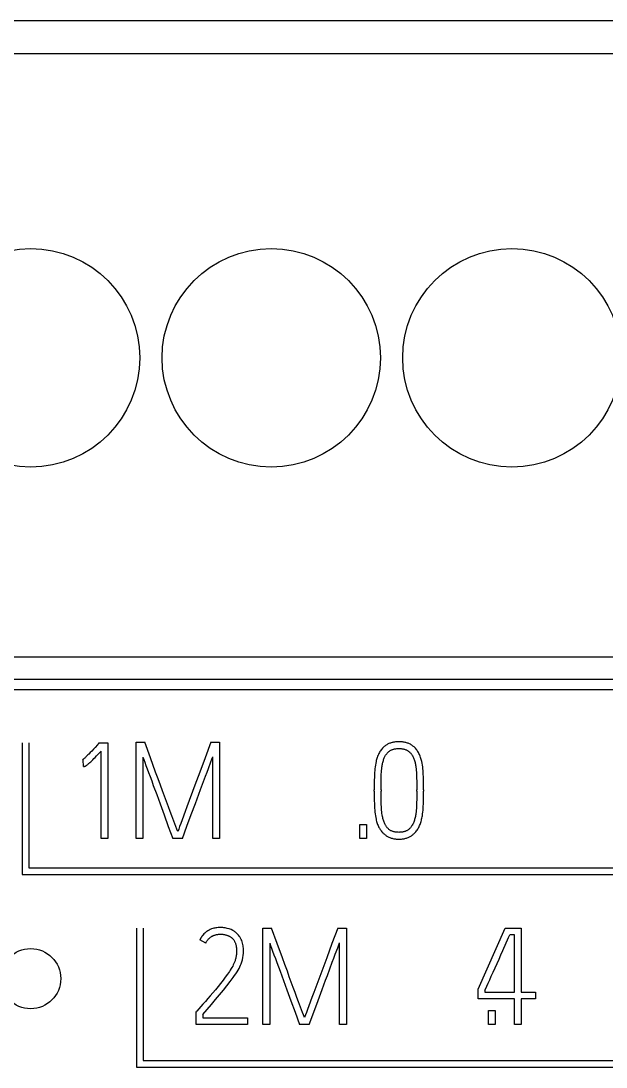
# Model space of a CAD drawing. Extents: x 867151 to 1787449, y -2071112 to -1028603.
# Drawn here: x 871228.78 to 871238.51, y -1032640.6 to -1032623.21 of the extents above; entities that cross this region are included whole.
import ezdxf

# ---------------------------------------------------------------- set-up
doc = ezdxf.new("R2010")
doc.units = 0
doc.header["$LTSCALE"] = 4
doc.header["$MEASUREMENT"] = 0
doc.layers.get('0').update_dxf_attribs({"linetype": 'CONTINUOUS'})
doc.layers.add('20000_FRONT_O', color=7, linetype='CONTINUOUS')

# ---------------------------------------------------------------- blocks, each defined once
blk = doc.blocks.new('A$C36C17930')
at = {"layer": '20000_FRONT_O', "color": 7, "linetype": 'Continuous'}
for p, q in [((38.001, 84.22), (9.001, 84.22)), ((9.291, 83.68), (37.711, 83.68)), ((9.291, 73.648), (37.711, 73.648)), ((9.291, 73.281), (37.711, 73.281)), ((37.001, 73.1), (8.001, 73.1)), ((15.362, 72.221), (15.362, 70.03)), ((15.472, 72.221), (15.472, 70.14)), ((16.613, 72.189), (16.573, 72.144)), ((16.627, 72.204), (16.613, 72.189)), ((16.627, 72.204), (16.642, 72.222)), ((16.642, 72.222), (16.782, 72.222)), ((16.782, 72.222), (16.782, 70.628)), ((17.255, 70.63), (17.255, 72.23)), ((17.255, 72.23), (17.397, 72.23)), ((17.491, 71.973), (17.397, 72.23)), ((18.498, 72.23), (18.403, 71.973)), ((18.498, 72.23), (18.642, 72.23)), ((18.642, 72.23), (18.642, 70.63)), ((21.401, 72.175), (21.391, 72.167)), ((21.412, 72.182), (21.401, 72.175)), ((21.423, 72.189), (21.412, 72.182)), ((21.434, 72.196), (21.423, 72.189)), ((21.446, 72.202), (21.434, 72.196)), ((21.458, 72.208), (21.446, 72.202)), ((21.47, 72.213), (21.458, 72.208)), ((21.483, 72.217), (21.47, 72.213)), ((21.495, 72.222), (21.483, 72.217)), ((21.508, 72.225), (21.495, 72.222)), ((21.521, 72.228), (21.508, 72.225)), ((21.535, 72.231), (21.521, 72.228)), ((21.55, 72.234), (21.535, 72.231)), ((21.565, 72.236), (21.55, 72.234)), ((21.579, 72.237), (21.565, 72.236)), ((21.594, 72.238), (21.579, 72.237)), ((21.608, 72.239), (21.594, 72.238)), ((21.623, 72.239), (21.608, 72.239)), ((21.638, 72.239), (21.623, 72.239)), ((21.653, 72.238), (21.638, 72.239)), ((21.667, 72.237), (21.653, 72.238)), ((21.682, 72.236), (21.667, 72.237)), ((21.696, 72.234), (21.682, 72.236)), ((21.711, 72.231), (21.696, 72.234)), ((21.725, 72.228), (21.711, 72.231)), ((21.738, 72.225), (21.725, 72.228)), ((21.751, 72.222), (21.738, 72.225)), ((21.764, 72.217), (21.751, 72.222)), ((21.776, 72.213), (21.764, 72.217)), ((21.789, 72.208), (21.776, 72.213)), ((21.801, 72.202), (21.789, 72.208)), ((21.813, 72.196), (21.801, 72.202)), ((21.824, 72.189), (21.813, 72.196)), ((21.835, 72.182), (21.824, 72.189)), ((21.845, 72.175), (21.835, 72.182)), ((21.856, 72.167), (21.845, 72.175)), ((16.432, 71.996), (16.421, 71.986)), ((16.442, 72.007), (16.432, 71.996)), ((16.454, 72.019), (16.442, 72.007)), ((16.466, 72.031), (16.454, 72.019)), ((16.491, 72.057), (16.466, 72.031)), ((16.517, 72.084), (16.491, 72.057)), ((16.545, 72.114), (16.517, 72.084)), ((16.573, 72.144), (16.545, 72.114)), ((16.571, 71.978), (16.594, 72.002)), ((16.594, 72.002), (16.617, 72.026)), ((16.617, 72.026), (16.671, 72.084)), ((16.671, 70.628), (16.671, 72.084)), ((21.269, 71.996), (21.263, 71.979)), ((21.276, 72.013), (21.269, 71.996)), ((21.283, 72.029), (21.276, 72.013)), ((21.29, 72.044), (21.283, 72.029)), ((21.299, 72.06), (21.29, 72.044)), ((21.308, 72.074), (21.299, 72.06)), ((21.317, 72.089), (21.308, 72.074)), ((21.327, 72.103), (21.317, 72.089)), ((21.338, 72.116), (21.327, 72.103)), ((21.349, 72.129), (21.338, 72.116)), ((21.361, 72.142), (21.349, 72.129)), ((21.371, 72.151), (21.361, 72.142)), ((21.38, 72.159), (21.371, 72.151)), ((21.391, 72.167), (21.38, 72.159)), ((21.385, 71.982), (21.391, 71.995)), ((21.391, 71.995), (21.397, 72.004)), ((21.397, 72.004), (21.402, 72.013)), ((21.402, 72.013), (21.408, 72.022)), ((21.408, 72.022), (21.414, 72.03)), ((21.414, 72.03), (21.42, 72.038)), ((21.42, 72.038), (21.427, 72.046)), ((21.427, 72.046), (21.434, 72.054)), ((21.434, 72.054), (21.441, 72.062)), ((21.441, 72.062), (21.448, 72.069)), ((21.448, 72.069), (21.456, 72.075)), ((21.456, 72.075), (21.464, 72.081)), ((21.464, 72.081), (21.472, 72.087)), ((21.472, 72.087), (21.48, 72.093)), ((21.48, 72.093), (21.489, 72.097)), ((21.489, 72.097), (21.497, 72.102)), ((21.497, 72.102), (21.506, 72.105)), ((21.506, 72.105), (21.514, 72.109)), ((21.514, 72.109), (21.523, 72.112)), ((21.523, 72.112), (21.532, 72.115)), ((21.532, 72.115), (21.541, 72.117)), ((21.541, 72.117), (21.55, 72.119)), ((21.55, 72.119), (21.562, 72.121)), ((21.562, 72.121), (21.574, 72.123)), ((21.574, 72.123), (21.586, 72.124)), ((21.586, 72.124), (21.599, 72.125)), ((21.599, 72.125), (21.611, 72.126)), ((21.611, 72.126), (21.623, 72.126)), ((21.623, 72.126), (21.635, 72.126)), ((21.635, 72.126), (21.648, 72.125)), ((21.648, 72.125), (21.66, 72.124)), ((21.66, 72.124), (21.672, 72.123)), ((21.672, 72.123), (21.684, 72.121)), ((21.684, 72.121), (21.696, 72.119)), ((21.696, 72.119), (21.706, 72.116)), ((21.706, 72.116), (21.717, 72.114)), ((21.717, 72.114), (21.727, 72.11)), ((21.727, 72.11), (21.737, 72.106)), ((21.737, 72.106), (21.747, 72.102)), ((21.747, 72.102), (21.756, 72.097)), ((21.756, 72.097), (21.764, 72.093)), ((21.764, 72.093), (21.771, 72.089)), ((21.771, 72.089), (21.779, 72.084)), ((21.779, 72.084), (21.786, 72.079)), ((21.786, 72.079), (21.792, 72.073)), ((21.792, 72.073), (21.799, 72.068)), ((21.799, 72.068), (21.805, 72.062)), ((21.805, 72.062), (21.812, 72.054)), ((21.812, 72.054), (21.819, 72.046)), ((21.819, 72.046), (21.825, 72.038)), ((21.825, 72.038), (21.831, 72.03)), ((21.831, 72.03), (21.839, 72.019)), ((21.839, 72.019), (21.847, 72.007)), ((21.847, 72.007), (21.853, 71.995)), ((21.853, 71.995), (21.86, 71.982)), ((21.866, 72.159), (21.856, 72.167)), ((21.876, 72.151), (21.866, 72.159)), ((21.885, 72.142), (21.876, 72.151)), ((21.897, 72.129), (21.885, 72.142)), ((21.908, 72.116), (21.897, 72.129)), ((21.919, 72.103), (21.908, 72.116)), ((21.929, 72.089), (21.919, 72.103)), ((21.939, 72.074), (21.929, 72.089)), ((21.948, 72.06), (21.939, 72.074)), ((21.956, 72.044), (21.948, 72.06)), ((21.964, 72.029), (21.956, 72.044)), ((21.97, 72.013), (21.964, 72.029)), ((21.977, 71.996), (21.97, 72.013)), ((21.983, 71.979), (21.977, 71.996)), ((16.374, 71.94), (16.361, 71.935)), ((16.365, 71.938), (16.361, 71.935)), ((16.37, 71.942), (16.365, 71.938)), ((16.377, 71.947), (16.37, 71.942)), ((16.38, 71.827), (16.374, 71.94)), ((16.383, 71.953), (16.377, 71.947)), ((16.38, 71.827), (16.384, 71.827)), ((16.4, 71.967), (16.383, 71.953)), ((16.384, 71.827), (16.387, 71.827)), ((16.387, 71.827), (16.391, 71.828)), ((16.391, 71.828), (16.395, 71.828)), ((16.395, 71.828), (16.399, 71.83)), ((16.399, 71.83), (16.404, 71.831)), ((16.411, 71.977), (16.4, 71.967)), ((16.404, 71.831), (16.408, 71.832)), ((16.408, 71.832), (16.412, 71.834)), ((16.421, 71.986), (16.411, 71.977)), ((16.412, 71.834), (16.415, 71.836)), ((16.415, 71.836), (16.42, 71.839)), ((16.42, 71.839), (16.425, 71.843)), ((16.425, 71.843), (16.43, 71.846)), ((16.43, 71.846), (16.437, 71.851)), ((16.437, 71.851), (16.443, 71.856)), ((16.443, 71.856), (16.449, 71.861)), ((16.449, 71.861), (16.457, 71.867)), ((16.457, 71.867), (16.465, 71.874)), ((16.465, 71.874), (16.472, 71.881)), ((16.472, 71.881), (16.486, 71.894)), ((16.486, 71.894), (16.5, 71.907)), ((16.5, 71.907), (16.516, 71.923)), ((16.516, 71.923), (16.532, 71.939)), ((16.532, 71.939), (16.552, 71.958)), ((16.552, 71.958), (16.571, 71.978)), ((17.368, 71.982), (17.368, 70.63)), ((17.368, 71.982), (17.381, 71.944)), ((17.381, 71.944), (17.398, 71.899)), ((17.398, 71.899), (17.417, 71.846)), ((17.417, 71.846), (17.438, 71.788)), ((17.579, 71.734), (17.491, 71.973)), ((18.403, 71.973), (18.314, 71.734)), ((18.456, 71.795), (18.499, 71.905)), ((18.499, 71.905), (18.515, 71.95)), ((18.515, 71.95), (18.529, 71.986)), ((18.529, 70.63), (18.529, 71.986)), ((21.232, 71.851), (21.227, 71.821)), ((21.237, 71.88), (21.232, 71.851)), ((21.243, 71.908), (21.237, 71.88)), ((21.247, 71.926), (21.243, 71.908)), ((21.252, 71.944), (21.247, 71.926)), ((21.258, 71.962), (21.252, 71.944)), ((21.263, 71.979), (21.258, 71.962)), ((21.34, 71.813), (21.343, 71.83)), ((21.343, 71.83), (21.345, 71.847)), ((21.345, 71.847), (21.348, 71.864)), ((21.348, 71.864), (21.352, 71.88)), ((21.352, 71.88), (21.355, 71.896)), ((21.355, 71.896), (21.359, 71.912)), ((21.359, 71.912), (21.364, 71.926)), ((21.364, 71.926), (21.368, 71.941)), ((21.368, 71.941), (21.374, 71.955)), ((21.374, 71.955), (21.379, 71.969)), ((21.379, 71.969), (21.385, 71.982)), ((21.86, 71.982), (21.866, 71.969)), ((21.866, 71.969), (21.872, 71.955)), ((21.872, 71.955), (21.877, 71.941)), ((21.877, 71.941), (21.882, 71.926)), ((21.882, 71.926), (21.886, 71.912)), ((21.886, 71.912), (21.891, 71.896)), ((21.891, 71.896), (21.894, 71.88)), ((21.894, 71.88), (21.898, 71.864)), ((21.898, 71.864), (21.901, 71.847)), ((21.901, 71.847), (21.904, 71.83)), ((21.904, 71.83), (21.906, 71.813)), ((21.989, 71.962), (21.983, 71.979)), ((21.994, 71.944), (21.989, 71.962)), ((21.999, 71.926), (21.994, 71.944)), ((22.003, 71.908), (21.999, 71.926)), ((22.009, 71.88), (22.003, 71.908)), ((22.014, 71.851), (22.009, 71.88)), ((22.018, 71.821), (22.014, 71.851)), ((17.438, 71.788), (17.462, 71.725)), ((17.462, 71.725), (17.487, 71.658)), ((17.487, 71.658), (17.513, 71.587)), ((17.62, 71.624), (17.579, 71.734)), ((18.314, 71.734), (18.231, 71.514)), ((18.326, 71.444), (18.408, 71.665)), ((18.408, 71.665), (18.433, 71.732)), ((18.433, 71.732), (18.456, 71.795)), ((21.215, 71.659), (21.214, 71.589)), ((21.216, 71.693), (21.215, 71.659)), ((21.218, 71.726), (21.216, 71.693)), ((21.22, 71.758), (21.218, 71.726)), ((21.223, 71.79), (21.22, 71.758)), ((21.227, 71.821), (21.223, 71.79)), ((21.328, 71.64), (21.329, 71.67)), ((21.329, 71.67), (21.33, 71.701)), ((21.33, 71.701), (21.332, 71.73)), ((21.332, 71.73), (21.334, 71.758)), ((21.334, 71.758), (21.337, 71.786)), ((21.337, 71.786), (21.34, 71.813)), ((21.906, 71.813), (21.909, 71.786)), ((21.909, 71.786), (21.912, 71.758)), ((21.912, 71.758), (21.914, 71.73)), ((21.914, 71.73), (21.916, 71.701)), ((21.916, 71.701), (21.917, 71.67)), ((21.917, 71.67), (21.918, 71.64)), ((22.021, 71.79), (22.018, 71.821)), ((22.024, 71.758), (22.021, 71.79)), ((22.027, 71.726), (22.024, 71.758)), ((22.028, 71.693), (22.027, 71.726)), ((22.029, 71.659), (22.028, 71.693)), ((22.031, 71.589), (22.029, 71.659)), ((17.513, 71.587), (17.54, 71.513)), ((17.54, 71.513), (17.596, 71.36)), ((17.661, 71.514), (17.62, 71.624)), ((17.693, 71.422), (17.661, 71.514)), ((18.231, 71.514), (18.1, 71.159)), ((21.214, 71.589), (21.213, 71.516)), ((21.213, 71.516), (21.213, 71.44)), ((21.326, 71.51), (21.327, 71.576)), ((21.326, 71.44), (21.326, 71.51)), ((21.327, 71.576), (21.328, 71.64)), ((21.918, 71.64), (21.92, 71.576)), ((21.92, 71.576), (21.92, 71.51)), ((21.92, 71.51), (21.921, 71.44)), ((22.031, 71.516), (22.031, 71.589)), ((22.032, 71.44), (22.031, 71.516)), ((17.596, 71.36), (17.624, 71.283)), ((17.726, 71.333), (17.693, 71.422)), ((17.759, 71.244), (17.726, 71.333)), ((18.268, 71.289), (18.297, 71.366)), ((18.297, 71.366), (18.326, 71.444)), ((21.213, 71.416), (21.213, 71.44)), ((21.213, 71.416), (21.213, 71.341)), ((21.213, 71.341), (21.214, 71.268)), ((21.326, 71.44), (21.326, 71.416)), ((21.326, 71.349), (21.326, 71.416)), ((21.327, 71.284), (21.326, 71.349)), ((21.921, 71.416), (21.92, 71.349)), ((21.92, 71.349), (21.92, 71.284)), ((21.921, 71.416), (21.921, 71.44)), ((22.031, 71.341), (22.032, 71.416)), ((22.031, 71.268), (22.031, 71.341)), ((22.032, 71.44), (22.032, 71.416)), ((17.624, 71.283), (17.652, 71.207)), ((17.652, 71.207), (17.719, 71.024)), ((17.79, 71.159), (17.759, 71.244)), ((17.82, 71.079), (17.79, 71.159)), ((18.1, 71.159), (18.07, 71.079)), ((18.172, 71.028), (18.24, 71.212)), ((18.24, 71.212), (18.268, 71.289)), ((21.214, 71.268), (21.215, 71.198)), ((21.215, 71.198), (21.216, 71.165)), ((21.216, 71.165), (21.218, 71.132)), ((21.218, 71.132), (21.22, 71.1)), ((21.328, 71.221), (21.327, 71.284)), ((21.329, 71.19), (21.328, 71.221)), ((21.331, 71.16), (21.329, 71.19)), ((21.332, 71.131), (21.331, 71.16)), ((21.335, 71.102), (21.332, 71.131)), ((21.914, 71.131), (21.911, 71.102)), ((21.916, 71.16), (21.914, 71.131)), ((21.917, 71.19), (21.916, 71.16)), ((21.918, 71.221), (21.917, 71.19)), ((21.92, 71.284), (21.918, 71.221)), ((22.024, 71.1), (22.026, 71.132)), ((22.026, 71.132), (22.028, 71.165)), ((22.028, 71.165), (22.029, 71.198)), ((22.029, 71.198), (22.031, 71.268)), ((17.719, 71.024), (17.789, 70.832)), ((17.847, 71.005), (17.82, 71.079)), ((17.914, 70.828), (17.847, 71.005)), ((18.07, 71.079), (18.018, 70.938)), ((18.1, 70.834), (18.172, 71.028)), ((21.22, 71.1), (21.223, 71.068)), ((21.223, 71.068), (21.227, 71.038)), ((21.227, 71.038), (21.232, 71.008)), ((21.232, 71.008), (21.237, 70.979)), ((21.237, 70.979), (21.243, 70.95)), ((21.338, 71.075), (21.335, 71.102)), ((21.341, 71.048), (21.338, 71.075)), ((21.345, 71.022), (21.341, 71.048)), ((21.35, 70.996), (21.345, 71.022)), ((21.354, 70.98), (21.35, 70.996)), ((21.357, 70.964), (21.354, 70.98)), ((21.362, 70.948), (21.357, 70.964)), ((21.889, 70.964), (21.884, 70.948)), ((21.893, 70.98), (21.889, 70.964)), ((21.896, 70.996), (21.893, 70.98)), ((21.899, 71.013), (21.896, 70.996)), ((21.902, 71.03), (21.899, 71.013)), ((21.905, 71.048), (21.902, 71.03)), ((21.909, 71.075), (21.905, 71.048)), ((21.911, 71.102), (21.909, 71.075)), ((22.001, 70.95), (22.005, 70.969)), ((22.005, 70.969), (22.009, 70.988)), ((22.009, 70.988), (22.013, 71.008)), ((22.013, 71.008), (22.017, 71.038)), ((22.017, 71.038), (22.021, 71.068)), ((22.021, 71.068), (22.024, 71.1)), ((17.789, 70.832), (17.863, 70.63)), ((17.929, 70.787), (17.914, 70.828)), ((17.941, 70.759), (17.929, 70.787)), ((17.962, 70.787), (17.952, 70.759)), ((17.977, 70.828), (17.962, 70.787)), ((17.996, 70.879), (17.977, 70.828)), ((18.018, 70.938), (17.996, 70.879)), ((18.025, 70.63), (18.1, 70.834)), ((20.971, 70.63), (20.971, 70.863)), ((20.971, 70.863), (21.084, 70.863)), ((21.084, 70.863), (21.084, 70.63)), ((21.243, 70.95), (21.247, 70.932)), ((21.247, 70.932), (21.252, 70.914)), ((21.252, 70.914), (21.258, 70.896)), ((21.258, 70.896), (21.263, 70.879)), ((21.263, 70.879), (21.269, 70.862)), ((21.269, 70.862), (21.276, 70.846)), ((21.276, 70.846), (21.283, 70.83)), ((21.283, 70.83), (21.291, 70.814)), ((21.291, 70.814), (21.299, 70.799)), ((21.299, 70.799), (21.306, 70.788)), ((21.306, 70.788), (21.313, 70.777)), ((21.366, 70.933), (21.362, 70.948)), ((21.371, 70.918), (21.366, 70.933)), ((21.376, 70.903), (21.371, 70.918)), ((21.381, 70.89), (21.376, 70.903)), ((21.387, 70.876), (21.381, 70.89)), ((21.394, 70.863), (21.387, 70.876)), ((21.399, 70.853), (21.394, 70.863)), ((21.404, 70.844), (21.399, 70.853)), ((21.41, 70.835), (21.404, 70.844)), ((21.416, 70.826), (21.41, 70.835)), ((21.423, 70.818), (21.416, 70.826)), ((21.429, 70.81), (21.423, 70.818)), ((21.436, 70.802), (21.429, 70.81)), ((21.443, 70.795), (21.436, 70.802)), ((21.451, 70.788), (21.443, 70.795)), ((21.458, 70.782), (21.451, 70.788)), ((21.466, 70.776), (21.458, 70.782)), ((21.786, 70.782), (21.778, 70.776)), ((21.794, 70.788), (21.786, 70.782)), ((21.801, 70.795), (21.794, 70.788)), ((21.808, 70.802), (21.801, 70.795)), ((21.815, 70.81), (21.808, 70.802)), ((21.822, 70.818), (21.815, 70.81)), ((21.828, 70.826), (21.822, 70.818)), ((21.834, 70.835), (21.828, 70.826)), ((21.84, 70.844), (21.834, 70.835)), ((21.846, 70.853), (21.84, 70.844)), ((21.851, 70.863), (21.846, 70.853)), ((21.858, 70.876), (21.851, 70.863)), ((21.864, 70.89), (21.858, 70.876)), ((21.87, 70.903), (21.864, 70.89)), ((21.875, 70.918), (21.87, 70.903)), ((21.88, 70.933), (21.875, 70.918)), ((21.884, 70.948), (21.88, 70.933)), ((21.925, 70.77), (21.935, 70.784)), ((21.935, 70.784), (21.944, 70.799)), ((21.944, 70.799), (21.952, 70.814)), ((21.952, 70.814), (21.96, 70.83)), ((21.96, 70.83), (21.967, 70.846)), ((21.967, 70.846), (21.974, 70.862)), ((21.974, 70.862), (21.98, 70.879)), ((21.98, 70.879), (21.986, 70.896)), ((21.986, 70.896), (21.992, 70.914)), ((21.992, 70.914), (21.997, 70.932)), ((21.997, 70.932), (22.001, 70.95)), ((16.782, 70.628), (16.671, 70.628)), ((17.368, 70.63), (17.255, 70.63)), ((18.025, 70.63), (17.863, 70.63)), ((17.947, 70.744), (17.941, 70.759)), ((17.952, 70.759), (17.947, 70.744)), ((18.642, 70.63), (18.529, 70.63)), ((21.084, 70.63), (20.971, 70.63)), ((21.313, 70.777), (21.32, 70.766)), ((21.32, 70.766), (21.328, 70.756)), ((21.328, 70.756), (21.339, 70.742)), ((21.339, 70.742), (21.351, 70.729)), ((21.351, 70.729), (21.364, 70.717)), ((21.364, 70.717), (21.373, 70.708)), ((21.373, 70.708), (21.383, 70.7)), ((21.383, 70.7), (21.392, 70.691)), ((21.392, 70.691), (21.403, 70.684)), ((21.403, 70.684), (21.413, 70.676)), ((21.413, 70.676), (21.424, 70.669)), ((21.424, 70.669), (21.435, 70.663)), ((21.435, 70.663), (21.447, 70.657)), ((21.447, 70.657), (21.458, 70.651)), ((21.458, 70.651), (21.471, 70.646)), ((21.474, 70.77), (21.466, 70.776)), ((21.471, 70.646), (21.483, 70.641)), ((21.482, 70.765), (21.474, 70.77)), ((21.491, 70.76), (21.482, 70.765)), ((21.483, 70.641), (21.496, 70.637)), ((21.501, 70.755), (21.491, 70.76)), ((21.496, 70.637), (21.508, 70.633)), ((21.51, 70.751), (21.501, 70.755)), ((21.508, 70.633), (21.521, 70.63)), ((21.52, 70.748), (21.51, 70.751)), ((21.53, 70.744), (21.52, 70.748)), ((21.521, 70.63), (21.536, 70.627)), ((21.541, 70.742), (21.53, 70.744)), ((21.536, 70.627), (21.55, 70.625)), ((21.551, 70.739), (21.541, 70.742)), ((21.55, 70.625), (21.565, 70.623)), ((21.563, 70.737), (21.551, 70.739)), ((21.575, 70.735), (21.563, 70.737)), ((21.565, 70.623), (21.579, 70.621)), ((21.587, 70.734), (21.575, 70.735)), ((21.579, 70.621), (21.594, 70.62)), ((21.599, 70.733), (21.587, 70.734)), ((21.594, 70.62), (21.609, 70.619)), ((21.611, 70.733), (21.599, 70.733)), ((21.609, 70.619), (21.623, 70.619)), ((21.623, 70.732), (21.611, 70.733)), ((21.635, 70.733), (21.623, 70.732)), ((21.623, 70.619), (21.638, 70.619)), ((21.647, 70.733), (21.635, 70.733)), ((21.638, 70.619), (21.652, 70.62)), ((21.659, 70.734), (21.647, 70.733)), ((21.652, 70.62), (21.667, 70.621)), ((21.671, 70.735), (21.659, 70.734)), ((21.667, 70.621), (21.681, 70.623)), ((21.682, 70.737), (21.671, 70.735)), ((21.681, 70.623), (21.695, 70.625)), ((21.694, 70.739), (21.682, 70.737)), ((21.704, 70.742), (21.694, 70.739)), ((21.695, 70.625), (21.71, 70.627)), ((21.715, 70.745), (21.704, 70.742)), ((21.71, 70.627), (21.724, 70.63)), ((21.725, 70.748), (21.715, 70.745)), ((21.724, 70.63), (21.737, 70.633)), ((21.734, 70.751), (21.725, 70.748)), ((21.744, 70.755), (21.734, 70.751)), ((21.737, 70.633), (21.749, 70.637)), ((21.753, 70.76), (21.744, 70.755)), ((21.749, 70.637), (21.762, 70.641)), ((21.762, 70.765), (21.753, 70.76)), ((21.77, 70.77), (21.762, 70.765)), ((21.762, 70.641), (21.774, 70.646)), ((21.778, 70.776), (21.77, 70.77)), ((21.774, 70.646), (21.786, 70.651)), ((21.786, 70.651), (21.798, 70.657)), ((21.798, 70.657), (21.81, 70.663)), ((21.81, 70.663), (21.821, 70.669)), ((21.821, 70.669), (21.831, 70.676)), ((21.831, 70.676), (21.842, 70.684)), ((21.842, 70.684), (21.852, 70.691)), ((21.852, 70.691), (21.862, 70.7)), ((21.862, 70.7), (21.871, 70.708)), ((21.871, 70.708), (21.881, 70.717)), ((21.881, 70.717), (21.893, 70.729)), ((21.893, 70.729), (21.904, 70.742)), ((21.904, 70.742), (21.915, 70.756)), ((21.915, 70.756), (21.925, 70.77)), ((15.472, 70.14), (34.993, 70.14)), ((15.362, 70.03), (35.103, 70.03)), ((17.263, 69.14), (17.263, 66.83)), ((17.373, 69.14), (17.373, 66.94)), ((18.382, 69.043), (18.368, 69.028)), ((18.397, 69.058), (18.382, 69.043)), ((18.408, 69.067), (18.397, 69.058)), ((18.42, 69.077), (18.408, 69.067)), ((18.432, 69.085), (18.42, 69.077)), ((18.444, 69.094), (18.432, 69.085)), ((18.457, 69.101), (18.444, 69.094)), ((18.47, 69.108), (18.457, 69.101)), ((18.483, 69.115), (18.47, 69.108)), ((18.496, 69.121), (18.483, 69.115)), ((18.51, 69.126), (18.496, 69.121)), ((18.527, 69.132), (18.51, 69.126)), ((18.545, 69.137), (18.527, 69.132)), ((18.562, 69.141), (18.545, 69.137)), ((18.58, 69.144), (18.562, 69.141)), ((18.598, 69.146), (18.58, 69.144)), ((18.616, 69.148), (18.598, 69.146)), ((18.634, 69.149), (18.616, 69.148)), ((18.652, 69.149), (18.634, 69.149)), ((18.642, 69.038), (18.652, 69.038)), ((18.674, 69.149), (18.652, 69.149)), ((18.652, 69.038), (18.663, 69.038)), ((18.695, 69.148), (18.674, 69.149)), ((18.715, 69.146), (18.695, 69.148)), ((18.734, 69.143), (18.715, 69.146)), ((18.752, 69.14), (18.734, 69.143)), ((18.77, 69.136), (18.752, 69.14)), ((18.803, 69.126), (18.77, 69.136)), ((18.833, 69.115), (18.803, 69.126)), ((18.86, 69.103), (18.833, 69.115)), ((18.884, 69.089), (18.86, 69.103)), ((18.895, 69.081), (18.884, 69.089)), ((18.906, 69.074), (18.895, 69.081)), ((18.925, 69.057), (18.906, 69.074)), ((18.942, 69.04), (18.925, 69.057)), ((18.957, 69.024), (18.942, 69.04)), ((19.362, 67.54), (19.362, 69.14)), ((19.362, 69.14), (19.504, 69.14)), ((19.599, 68.883), (19.504, 69.14)), ((20.605, 69.14), (20.51, 68.883)), ((20.605, 69.14), (20.749, 69.14)), ((20.749, 69.14), (20.749, 67.54)), ((22.943, 68.128), (23.391, 69.14)), ((23.391, 69.14), (23.655, 69.14)), ((23.655, 69.14), (23.655, 68.075)), ((18.314, 68.946), (18.313, 68.943)), ((18.413, 68.892), (18.313, 68.943)), ((18.316, 68.95), (18.314, 68.946)), ((18.318, 68.953), (18.316, 68.95)), ((18.319, 68.956), (18.318, 68.953)), ((18.321, 68.96), (18.319, 68.956)), ((18.323, 68.963), (18.321, 68.96)), ((18.325, 68.967), (18.323, 68.963)), ((18.326, 68.97), (18.325, 68.967)), ((18.328, 68.973), (18.326, 68.97)), ((18.33, 68.976), (18.328, 68.973)), ((18.332, 68.98), (18.33, 68.976)), ((18.334, 68.983), (18.332, 68.98)), ((18.336, 68.986), (18.334, 68.983)), ((18.338, 68.989), (18.336, 68.986)), ((18.34, 68.992), (18.338, 68.989)), ((18.343, 68.995), (18.34, 68.992)), ((18.345, 68.999), (18.343, 68.995)), ((18.347, 69.002), (18.345, 68.999)), ((18.349, 69.005), (18.347, 69.002)), ((18.351, 69.008), (18.349, 69.005)), ((18.354, 69.011), (18.351, 69.008)), ((18.356, 69.014), (18.354, 69.011)), ((18.358, 69.017), (18.356, 69.014)), ((18.361, 69.02), (18.358, 69.017)), ((18.363, 69.023), (18.361, 69.02)), ((18.366, 69.025), (18.363, 69.023)), ((18.368, 69.028), (18.366, 69.025)), ((18.413, 68.892), (18.417, 68.9)), ((18.417, 68.9), (18.421, 68.908)), ((18.421, 68.908), (18.426, 68.916)), ((18.426, 68.916), (18.431, 68.924)), ((18.431, 68.924), (18.436, 68.932)), ((18.436, 68.932), (18.441, 68.939)), ((18.441, 68.939), (18.447, 68.946)), ((18.447, 68.946), (18.453, 68.953)), ((18.453, 68.953), (18.46, 68.96)), ((18.46, 68.96), (18.466, 68.967)), ((18.466, 68.967), (18.473, 68.973)), ((18.473, 68.973), (18.479, 68.979)), ((18.479, 68.979), (18.486, 68.984)), ((18.486, 68.984), (18.493, 68.99)), ((18.493, 68.99), (18.5, 68.995)), ((18.5, 68.995), (18.507, 68.999)), ((18.507, 68.999), (18.514, 69.004)), ((18.514, 69.004), (18.522, 69.008)), ((18.522, 69.008), (18.529, 69.012)), ((18.529, 69.012), (18.537, 69.016)), ((18.537, 69.016), (18.545, 69.019)), ((18.545, 69.019), (18.553, 69.022)), ((18.553, 69.022), (18.562, 69.025)), ((18.562, 69.025), (18.572, 69.028)), ((18.572, 69.028), (18.582, 69.031)), ((18.582, 69.031), (18.592, 69.033)), ((18.592, 69.033), (18.602, 69.034)), ((18.602, 69.034), (18.612, 69.036)), ((18.612, 69.036), (18.622, 69.037)), ((18.622, 69.037), (18.632, 69.038)), ((18.632, 69.038), (18.642, 69.038)), ((18.663, 69.038), (18.673, 69.038)), ((18.673, 69.038), (18.684, 69.037)), ((18.684, 69.037), (18.694, 69.037)), ((18.694, 69.037), (18.705, 69.035)), ((18.705, 69.035), (18.715, 69.034)), ((18.715, 69.034), (18.726, 69.032)), ((18.726, 69.032), (18.736, 69.03)), ((18.736, 69.03), (18.746, 69.028)), ((18.746, 69.028), (18.755, 69.025)), ((18.755, 69.025), (18.764, 69.023)), ((18.764, 69.023), (18.772, 69.02)), ((18.772, 69.02), (18.781, 69.017)), ((18.781, 69.017), (18.789, 69.013)), ((18.789, 69.013), (18.797, 69.009)), ((18.797, 69.009), (18.805, 69.005)), ((18.805, 69.005), (18.813, 69.001)), ((18.813, 69.001), (18.821, 68.996)), ((18.821, 68.996), (18.827, 68.992)), ((18.827, 68.992), (18.834, 68.987)), ((18.834, 68.987), (18.84, 68.982)), ((18.84, 68.982), (18.846, 68.977)), ((18.846, 68.977), (18.851, 68.972)), ((18.851, 68.972), (18.857, 68.966)), ((18.857, 68.966), (18.862, 68.961)), ((18.862, 68.961), (18.867, 68.955)), ((18.867, 68.955), (18.872, 68.949)), ((18.872, 68.949), (18.876, 68.943)), ((18.876, 68.943), (18.882, 68.934)), ((18.882, 68.934), (18.888, 68.926)), ((18.888, 68.926), (18.892, 68.917)), ((18.892, 68.917), (18.897, 68.908)), ((18.897, 68.908), (18.901, 68.899)), ((18.901, 68.899), (18.905, 68.889)), ((18.905, 68.889), (18.908, 68.879)), ((18.908, 68.879), (18.912, 68.87)), ((18.912, 68.87), (18.914, 68.86)), ((18.97, 69.007), (18.957, 69.024)), ((18.978, 68.995), (18.97, 69.007)), ((18.985, 68.983), (18.978, 68.995)), ((18.992, 68.971), (18.985, 68.983)), ((19.002, 68.951), (18.992, 68.971)), ((19.01, 68.932), (19.002, 68.951)), ((19.017, 68.911), (19.01, 68.932)), ((19.023, 68.891), (19.017, 68.911)), ((19.028, 68.87), (19.023, 68.891)), ((19.032, 68.848), (19.028, 68.87)), ((19.476, 68.892), (19.476, 67.54)), ((19.476, 68.892), (19.489, 68.854)), ((19.687, 68.644), (19.599, 68.883)), ((20.51, 68.883), (20.422, 68.644)), ((20.623, 68.86), (20.636, 68.896)), ((20.636, 67.54), (20.636, 68.896)), ((23.349, 68.766), (23.444, 68.983)), ((23.444, 68.983), (23.465, 69.029)), ((23.542, 69.029), (23.465, 69.029)), ((23.542, 68.075), (23.542, 69.029)), ((18.914, 68.86), (18.917, 68.849)), ((18.917, 68.849), (18.919, 68.839)), ((18.919, 68.839), (18.92, 68.829)), ((18.921, 68.701), (18.919, 68.686)), ((18.92, 68.829), (18.923, 68.813)), ((18.923, 68.717), (18.921, 68.701)), ((18.923, 68.813), (18.924, 68.798)), ((18.924, 68.733), (18.923, 68.717)), ((18.924, 68.798), (18.925, 68.781)), ((18.925, 68.749), (18.924, 68.733)), ((18.925, 68.781), (18.925, 68.765)), ((18.925, 68.765), (18.925, 68.749)), ((19.035, 68.827), (19.032, 68.848)), ((19.034, 68.687), (19.037, 68.725)), ((19.037, 68.806), (19.035, 68.827)), ((19.038, 68.785), (19.037, 68.806)), ((19.037, 68.725), (19.038, 68.763)), ((19.038, 68.763), (19.038, 68.785)), ((19.489, 68.854), (19.505, 68.809)), ((19.505, 68.809), (19.524, 68.756)), ((19.524, 68.756), (19.546, 68.698)), ((19.546, 68.698), (19.569, 68.635)), ((20.54, 68.642), (20.564, 68.705)), ((20.564, 68.705), (20.606, 68.815)), ((20.606, 68.815), (20.623, 68.86)), ((23.287, 68.626), (23.319, 68.698)), ((23.319, 68.698), (23.349, 68.766)), ((18.87, 68.53), (18.86, 68.51)), ((18.88, 68.55), (18.87, 68.53)), ((18.885, 68.562), (18.88, 68.55)), ((18.89, 68.574), (18.885, 68.562)), ((18.894, 68.586), (18.89, 68.574)), ((18.899, 68.599), (18.894, 68.586)), ((18.903, 68.612), (18.899, 68.599)), ((18.906, 68.626), (18.903, 68.612)), ((18.91, 68.64), (18.906, 68.626)), ((18.913, 68.655), (18.91, 68.64)), ((18.916, 68.67), (18.913, 68.655)), ((18.919, 68.686), (18.916, 68.67)), ((18.979, 68.497), (18.99, 68.522)), ((18.99, 68.522), (19.001, 68.548)), ((19.001, 68.548), (19.012, 68.58)), ((19.012, 68.58), (19.021, 68.614)), ((19.021, 68.614), (19.028, 68.65)), ((19.028, 68.65), (19.034, 68.687)), ((19.569, 68.635), (19.594, 68.568)), ((19.594, 68.568), (19.621, 68.497)), ((19.728, 68.534), (19.687, 68.644)), ((19.769, 68.424), (19.728, 68.534)), ((20.422, 68.644), (20.339, 68.424)), ((20.433, 68.354), (20.515, 68.575)), ((20.515, 68.575), (20.54, 68.642)), ((23.189, 68.406), (23.287, 68.626)), ((18.772, 68.373), (18.737, 68.324)), ((18.805, 68.421), (18.772, 68.373)), ((18.82, 68.444), (18.805, 68.421)), ((18.834, 68.467), (18.82, 68.444)), ((18.847, 68.488), (18.834, 68.467)), ((18.86, 68.51), (18.847, 68.488)), ((18.87, 68.319), (18.892, 68.351)), ((18.892, 68.351), (18.913, 68.383)), ((18.913, 68.383), (18.932, 68.412)), ((18.932, 68.412), (18.95, 68.442)), ((18.95, 68.442), (18.965, 68.469)), ((18.965, 68.469), (18.979, 68.497)), ((19.621, 68.497), (19.648, 68.423)), ((19.648, 68.423), (19.703, 68.27)), ((19.801, 68.332), (19.769, 68.424)), ((20.339, 68.424), (20.207, 68.069)), ((20.404, 68.276), (20.433, 68.354)), ((23.159, 68.339), (23.189, 68.406)), ((18.616, 68.17), (18.572, 68.117)), ((18.658, 68.222), (18.616, 68.17)), ((18.699, 68.273), (18.658, 68.222)), ((18.737, 68.324), (18.699, 68.273)), ((18.706, 68.11), (18.765, 68.183)), ((18.765, 68.183), (18.82, 68.253)), ((18.82, 68.253), (18.87, 68.319)), ((19.703, 68.27), (19.732, 68.193)), ((19.732, 68.193), (19.76, 68.117)), ((19.834, 68.243), (19.801, 68.332)), ((19.866, 68.154), (19.834, 68.243)), ((20.348, 68.122), (20.376, 68.199)), ((20.376, 68.199), (20.404, 68.276)), ((23.059, 68.114), (23.086, 68.175)), ((23.086, 68.175), (23.108, 68.223)), ((23.108, 68.223), (23.132, 68.278)), ((23.132, 68.278), (23.159, 68.339)), ((18.487, 68.016), (18.445, 67.968)), ((18.529, 68.066), (18.487, 68.016)), ((18.572, 68.117), (18.529, 68.066)), ((18.576, 67.954), (18.643, 68.033)), ((18.643, 68.033), (18.706, 68.11)), ((19.76, 68.117), (19.826, 67.934)), ((19.898, 68.069), (19.866, 68.154)), ((19.927, 67.989), (19.898, 68.069)), ((20.207, 68.069), (20.178, 67.989)), ((20.279, 67.938), (20.348, 68.122)), ((22.943, 67.964), (22.943, 68.128)), ((23.054, 68.104), (23.059, 68.114)), ((23.054, 68.104), (23.054, 68.075)), ((23.054, 68.075), (23.542, 68.075)), ((23.655, 68.075), (23.891, 68.075)), ((23.891, 68.075), (23.891, 67.964)), ((18.366, 67.875), (18.266, 67.76)), ((18.405, 67.921), (18.366, 67.875)), ((18.445, 67.968), (18.405, 67.921)), ((18.436, 67.79), (18.506, 67.873)), ((18.506, 67.873), (18.576, 67.954)), ((19.826, 67.934), (19.897, 67.742)), ((19.955, 67.915), (19.927, 67.989)), ((20.022, 67.738), (19.955, 67.915)), ((20.125, 67.848), (20.103, 67.789)), ((20.178, 67.989), (20.125, 67.848)), ((20.208, 67.744), (20.279, 67.938)), ((23.542, 67.964), (22.943, 67.964)), ((23.542, 67.54), (23.542, 67.964)), ((23.655, 67.964), (23.655, 67.54)), ((23.891, 67.964), (23.655, 67.964)), ((18.253, 67.745), (18.266, 67.76)), ((18.253, 67.54), (18.253, 67.745)), ((18.364, 67.705), (18.436, 67.79)), ((18.364, 67.705), (18.364, 67.651)), ((18.364, 67.651), (19.105, 67.651)), ((19.105, 67.651), (19.105, 67.54)), ((19.897, 67.742), (19.97, 67.54)), ((20.037, 67.697), (20.022, 67.738)), ((20.048, 67.669), (20.037, 67.697)), ((20.055, 67.654), (20.048, 67.669)), ((20.06, 67.669), (20.055, 67.654)), ((20.07, 67.697), (20.06, 67.669)), ((20.085, 67.738), (20.07, 67.697)), ((20.103, 67.789), (20.085, 67.738)), ((20.132, 67.54), (20.208, 67.744)), ((23.112, 67.54), (23.112, 67.773)), ((23.112, 67.773), (23.225, 67.773)), ((23.225, 67.773), (23.225, 67.54)), ((19.105, 67.54), (18.253, 67.54)), ((19.476, 67.54), (19.362, 67.54)), ((20.132, 67.54), (19.97, 67.54)), ((20.749, 67.54), (20.636, 67.54)), ((23.225, 67.54), (23.112, 67.54)), ((23.655, 67.54), (23.542, 67.54)), ((17.263, 66.83), (37.011, 66.83)), ((17.373, 66.94), (36.901, 66.94))]:
    blk.add_line(p, q, dxfattribs=at)
for centre, radius in [((15.501, 78.62), 1.815), ((19.501, 78.62), 1.815), ((23.501, 78.62), 1.815), ((15.501, 68.3), 0.5)]:
    blk.add_circle(centre, radius, dxfattribs=at)

msp = doc.modelspace()

# ---------------------------------------------------------------- block references
at = {"color": 0, "linetype": 'ByBlock', "ltscale": 25}
msp.add_blockref('A$C36C17930', (871213.445, -1032707.432), dxfattribs=at)

doc.saveas('drawing.dxf')
